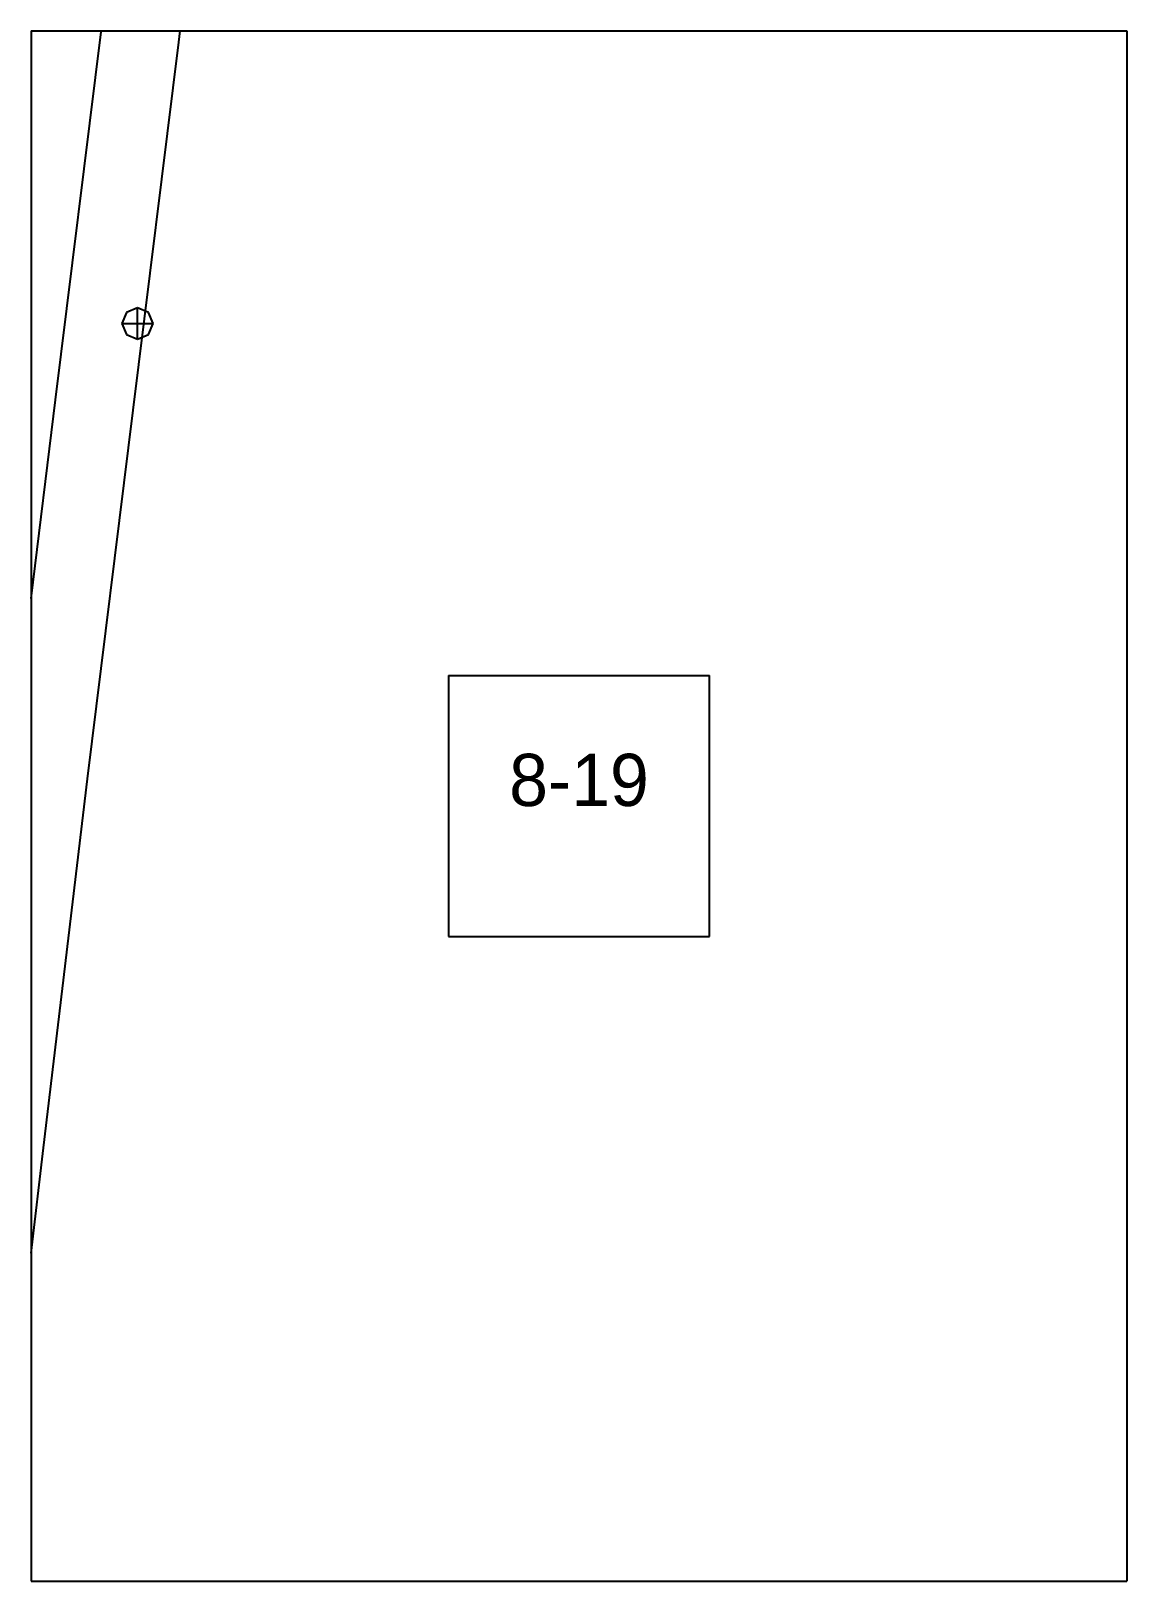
# Paper-space layout 'Plan 8-19' of a CAD drawing. Header units: metres, sheet in millimetres. Extents: x 0 to 210, y 0 to 297.
# The model-space entities are those that its viewports show. They can reach past a viewport. Long polylines and large blocks are cut down to what shows.
import ezdxf
from ezdxf.enums import TextEntityAlignment as Align

# ---------------------------------------------------------------- set-up
doc = ezdxf.new("R2010")
doc.units = ezdxf.units.M
for name, color, linetype in [('default', 7, 'Continuous'), ('TEXTLAYER', 7, 'Continuous'), ('VIEWPORTS', 7, 'Continuous')]:
    doc.layers.add(name, color=color, linetype=linetype)

msp = doc.modelspace()

# ---------------------------------------------------------------- linework, layer by layer
at = {"color": 9}
for p, q in [((3780, -1782), (3780, -2079)), ((3780, -1782), (3780, -2079)), ((3990, -1782), (3990, -2079)), ((3570, -2079), (3780, -2079)), ((3570, -2079), (3780, -2079)), ((3780, -2079), (3990, -2079)), ((3780, -2079), (3780, -2376)), ((3780, -2079), (3990, -2079)), ((3780, -2079), (3780, -2376)), ((3990, -2079), (3990, -2376)), ((3860, -2202.5), (3910, -2202.5)), ((3860, -2202.5), (3860, -2252.5)), ((3910, -2252.5), (3910, -2202.5)), ((3860, -2252.5), (3910, -2252.5)), ((3570, -2376), (3780, -2376)), ((3570, -2376), (3780, -2376)), ((3780, -2376), (3990, -2376)), ((3780, -2376), (3780, -2673)), ((3780, -2376), (3990, -2376)), ((3780, -2376), (3780, -2673)), ((3990, -2376), (3990, -2673))]:
    msp.add_line(p, q, dxfattribs=at)
at = {"layer": 'default', "color": 7, "linetype": 'Continuous'}
for p, q in [((3793.44, -2079.18), (3802.15, -2009.07)), ((3808.31, -2081.14), (3817.02, -2011.03)), ((3784.7, -2149.68), (3793.44, -2079.18)), ((3799.58, -2151.63), (3808.31, -2081.14)), ((3800.42, -2132.06), (3798.3, -2132.94)), ((3802.54, -2132.94), (3800.42, -2132.06)), ((3800.42, -2138.06), (3800.42, -2132.06)), ((3798.3, -2132.94), (3797.42, -2135.06)), ((3797.42, -2135.06), (3798.3, -2137.18)), ((3797.42, -2135.06), (3803.42, -2135.06)), ((3803.42, -2135.06), (3802.54, -2132.94)), ((3802.54, -2137.18), (3803.42, -2135.06)), ((3798.3, -2137.18), (3800.42, -2138.06)), ((3800.42, -2138.06), (3802.54, -2137.18)), ((3775.97, -2220.35), (3784.7, -2149.68)), ((3790.84, -2222.3), (3799.58, -2151.63)), ((3782.4, -2293.01), (3790.84, -2222.3)), ((3774.02, -2363.51), (3782.4, -2293.01))]:
    msp.add_line(p, q, dxfattribs=at)

# ---------------------------------------------------------------- texts
at = {"layer": 'TEXTLAYER', "color": 1}
msp.add_text('8-19', height=10, dxfattribs=at).set_placement((3885, -2227.5), align=Align.CENTER)

psp = doc.layouts.new('Plan 8-19')

# ---------------------------------------------------------------- viewports
at = {"layer": 'VIEWPORTS'}
psp.add_viewport(center=(105, 148.5), size=(210, 297), view_center_point=(3885, -2227.5), view_height=297, dxfattribs=at)

doc.saveas('drawing.dxf')
